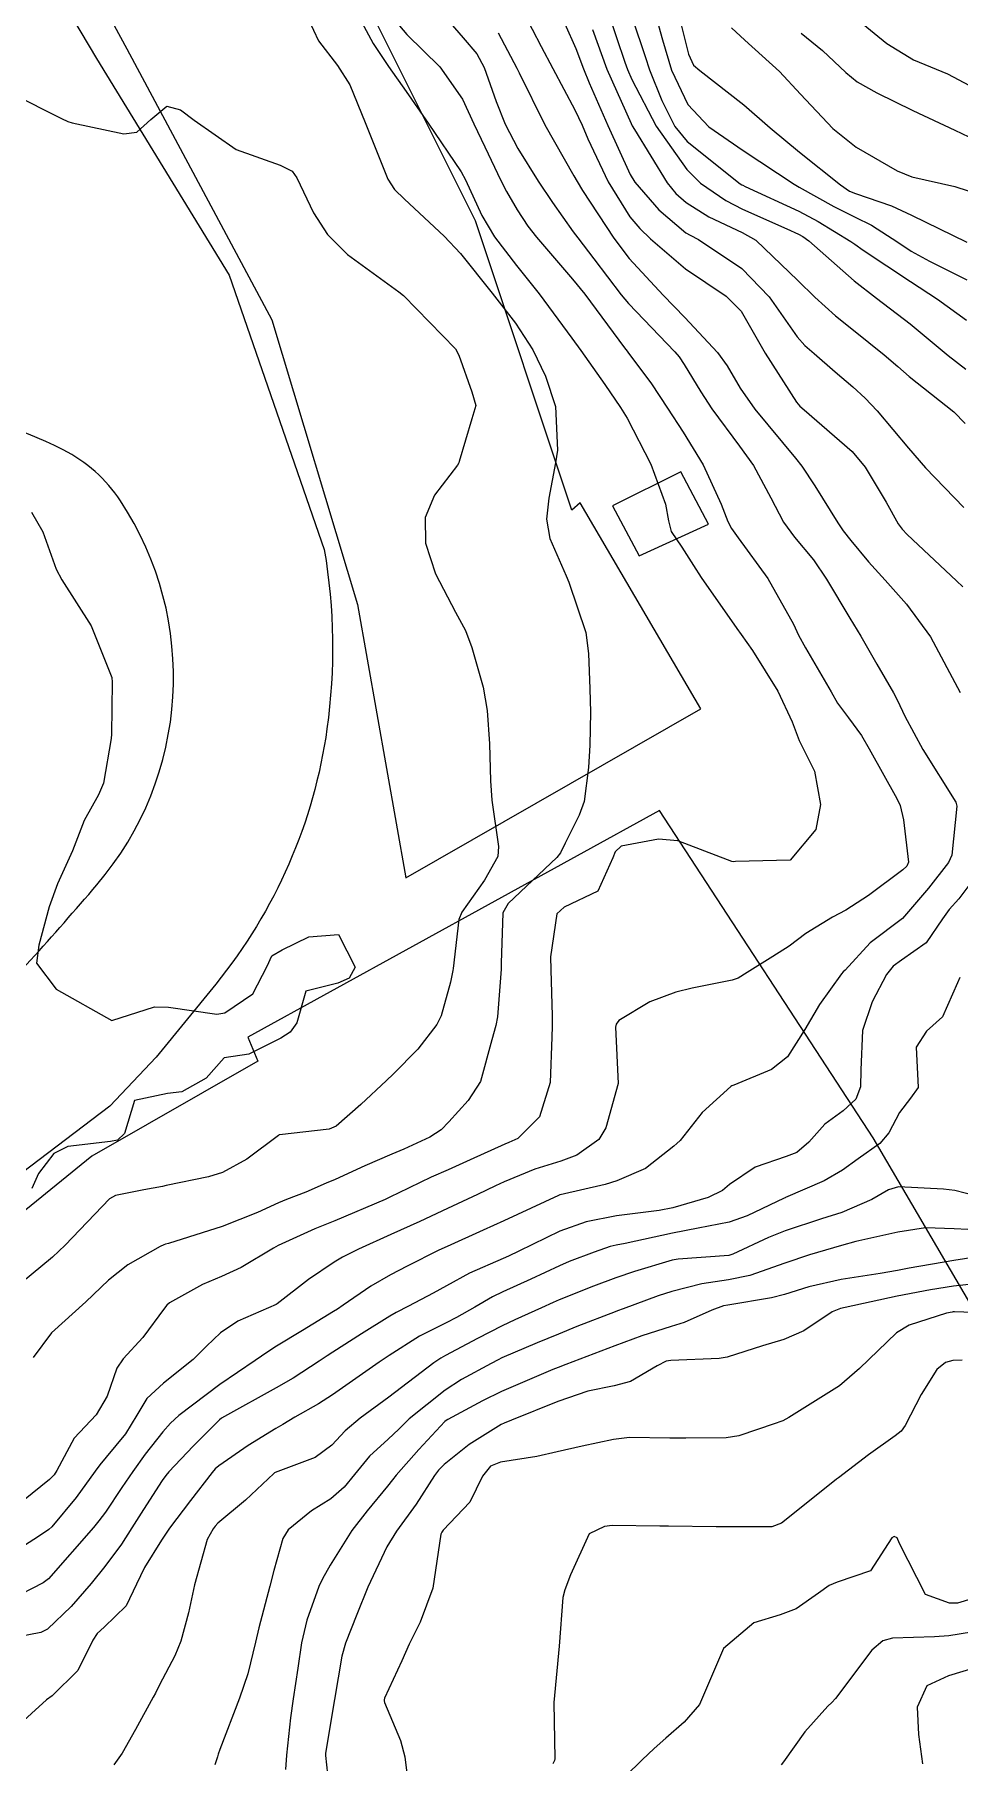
# Model space of a CAD drawing. Header units: metres. Extents: x 318500 to 325275, y 7408834 to 7428799.
# Drawn here: x 322657.6 to 322690.4, y 7421591.3 to 7421652.7 of the extents above; entities that cross this region are included whole.
import ezdxf

# ---------------------------------------------------------------- set-up
doc = ezdxf.new("R2010")
doc.units = ezdxf.units.M
doc.header["$MEASUREMENT"] = 0
for name, color, linetype in [('Curvas de Nivel 1m', 11, 'Continuous'), ('Curvas de Nivel 5m', 15, 'Continuous'), ('Edificações', 30, 'Continuous'), ('Vias Primárias', 230, 'Continuous')]:
    doc.layers.add(name, color=color, linetype=linetype)

msp = doc.modelspace()

# ---------------------------------------------------------------- linework, layer by layer
at = {"layer": 'Curvas de Nivel 1m', "flags": 128}
for points, elevation in [([(322671.96, 7421653.518), (322672.8, 7421652.555), (322673.281, 7421651.989), (322673.541, 7421651.499), (322673.977, 7421650.287), (322674.297, 7421649.487), (322674.747, 7421648.626), (322675.466, 7421647.469), (322675.972, 7421646.711), (322676.712, 7421645.668), (322676.874, 7421645.448), (322677.44, 7421644.702), (322678.414, 7421643.433), (322678.675, 7421643.125), (322680.32, 7421641.405), (322680.471, 7421641.226), (322680.646, 7421640.958), (322681.235, 7421639.99), (322681.625, 7421639.385), (322682.61, 7421638.059), (322683.104, 7421637.365), (322683.723, 7421636.218), (322684.171, 7421635.354), (322684.565, 7421634.819), (322685.235, 7421634.018), (322685.701, 7421633.333), (322686.529, 7421631.949), (322686.923, 7421631.314), (322687.494, 7421630.316), (322688.077, 7421629.296), (322688.22, 7421629.026), (322688.482, 7421628.465), (322689.117, 7421627.284), (322690.298, 7421625.416), (322690.332, 7421625.271), (322690.149, 7421623.537), (322690.031, 7421623.274), (322689.318, 7421622.364), (322688.406, 7421621.29), (322687.258, 7421620.426), (322686.362, 7421619.455), (322686.296, 7421619.386), (322686.239, 7421619.322), (322685.448, 7421618.228), (322684.931, 7421617.341), (322684.32, 7421616.377), (322683.751, 7421615.92), (322682.406, 7421615.369), (322682.342, 7421615.337), (322682.309, 7421615.318), (322681.286, 7421614.395), (322680.5, 7421613.397), (322680.383, 7421613.294), (322680.277, 7421613.199), (322679.274, 7421612.406), (322678.258, 7421611.967), (322677.847, 7421611.843), (322676.25, 7421611.474), (322676.234, 7421611.467), (322676.19, 7421611.451), (322674.241, 7421610.547), (322673.51, 7421610.214), (322672.231, 7421609.642), (322671.931, 7421609.504), (322670.807, 7421608.935), (322670.217, 7421608.632), (322669.521, 7421608.23), (322668.54, 7421607.555), (322668.338, 7421607.418), (322668.197, 7421607.332), (322667.097, 7421606.66), (322666.178, 7421606.098), (322665.861, 7421605.898), (322665.409, 7421605.591), (322664.161, 7421604.74), (322662.7, 7421603.632), (322662.412, 7421603.37), (322662.141, 7421603.062), (322661.513, 7421602.262), (322661.071, 7421601.65), (322660.686, 7421601.079), (322660.098, 7421600.211), (322659.864, 7421599.893), (322659.676, 7421599.666), (322658.071, 7421597.839), (322657.892, 7421597.693), (322656.686, 7421597.086)], 764), ([(322668.959, 7421653.558), (322669.605, 7421652.355), (322670.152, 7421651.54), (322670.777, 7421650.652), (322671.558, 7421649.522), (322672.734, 7421647.794), (322672.883, 7421647.508), (322673.462, 7421646.243), (322673.913, 7421645.492), (322674.695, 7421644.472), (322675.495, 7421643.468), (322676.657, 7421641.891), (322676.974, 7421641.447), (322677.835, 7421640.241), (322678.388, 7421639.432), (322678.624, 7421639.054), (322679.467, 7421637.417), (322679.988, 7421636), (322680.092, 7421635.407), (322680.186, 7421635.026), (322680.561, 7421634.464), (322680.974, 7421633.813), (322681.247, 7421633.39), (322682.523, 7421631.586), (322682.676, 7421631.368), (322683.071, 7421630.805), (322683.977, 7421629.355), (322684.479, 7421628.268), (322684.733, 7421627.606), (322684.862, 7421627.344), (322685.28, 7421626.515), (322685.49, 7421625.334), (322685.319, 7421624.444), (322684.41, 7421623.35), (322682.468, 7421623.311), (322682.409, 7421623.302), (322682.343, 7421623.305), (322682.19, 7421623.373), (322680.42, 7421624.039), (322679.734, 7421624.096), (322678.416, 7421623.853), (322678.192, 7421623.653), (322678.115, 7421623.433), (322677.587, 7421622.249), (322676.392, 7421621.687), (322676.127, 7421621.454), (322675.903, 7421619.921), (322675.908, 7421619.457), (322675.96, 7421617.832), (322675.955, 7421617.456), (322675.947, 7421617.076), (322675.894, 7421615.456), (322675.506, 7421614.247), (322674.738, 7421613.473), (322674.421, 7421613.334), (322674.277, 7421613.277), (322673.048, 7421612.718), (322672.263, 7421612.366), (322671.668, 7421612.1), (322670.492, 7421611.526), (322670.249, 7421611.41), (322670.025, 7421611.311), (322668.24, 7421610.553), (322667.539, 7421610.265), (322666.231, 7421609.669), (322666.069, 7421609.582), (322664.921, 7421608.898), (322664.214, 7421608.573), (322663.541, 7421608.289), (322662.376, 7421607.637), (322662.28, 7421607.558), (322662.197, 7421607.451), (322661.427, 7421606.402), (322660.726, 7421605.654), (322660.506, 7421605.317), (322660.157, 7421604.329), (322659.772, 7421603.666), (322658.987, 7421602.827), (322658.367, 7421601.686), (322658.275, 7421601.53), (322658.115, 7421601.36), (322657.191, 7421600.616)], 766), ([(322667.127, 7421653.585), (322667.668, 7421652.446), (322668.334, 7421651.567), (322668.78, 7421650.879), (322669.318, 7421649.552), (322669.695, 7421648.597), (322670.12, 7421647.539), (322670.362, 7421647.171), (322670.723, 7421646.829), (322672.127, 7421645.516), (322672.701, 7421644.901), (322673.829, 7421643.493), (322674.664, 7421642.42), (322675.279, 7421641.471), (322675.721, 7421640.544), (322676.078, 7421639.458), (322676.152, 7421637.912), (322676.075, 7421637.458), (322675.838, 7421636.205), (322675.759, 7421635.462), (322675.876, 7421634.773), (322676.453, 7421633.451), (322676.547, 7421633.232), (322677.151, 7421631.444), (322677.254, 7421630.697), (322677.295, 7421629.442), (322677.317, 7421628.606), (322677.302, 7421627.442), (322677.253, 7421626.647), (322677.096, 7421625.443), (322676.92, 7421624.957), (322676.418, 7421623.963), (322676.251, 7421623.614), (322676.126, 7421623.454), (322674.393, 7421621.816), (322674.212, 7421621.483), (322674.149, 7421619.698), (322674.144, 7421619.483), (322674.024, 7421617.795), (322673.96, 7421617.486), (322673.817, 7421616.98), (322673.414, 7421615.493), (322672.982, 7421614.817), (322672.288, 7421614.06), (322672.015, 7421613.782), (322671.618, 7421613.517), (322670.699, 7421613.099), (322670.271, 7421612.92), (322669.308, 7421612.501), (322668.257, 7421612.019), (322667.936, 7421611.882), (322667.213, 7421611.57), (322666.522, 7421611.302), (322666.246, 7421611.186), (322665.495, 7421610.844), (322664.237, 7421610.354), (322662.339, 7421609.746), (322662.231, 7421609.722), (322662.168, 7421609.703), (322662.037, 7421609.642), (322660.89, 7421608.983), (322660.212, 7421608.44), (322659.396, 7421607.672), (322658.183, 7421606.571), (322657.537, 7421605.699)], 767), ([(322674.927, 7421653.478), (322675.571, 7421652.242), (322675.979, 7421651.462), (322676.768, 7421649.992), (322677.026, 7421649.447), (322677.232, 7421648.966), (322677.95, 7421647.438), (322678.718, 7421646.197), (322679.073, 7421645.784), (322679.45, 7421645.419), (322680.694, 7421644.354), (322682.139, 7421643.378), (322682.672, 7421642.845), (322683.528, 7421641.361), (322684.633, 7421639.613), (322684.758, 7421639.475), (322684.907, 7421639.346), (322686.608, 7421637.87), (322687.077, 7421637.313), (322687.821, 7421636.061), (322688.244, 7421635.295), (322688.383, 7421635.108), (322688.566, 7421634.918), (322690.312, 7421633.272), (322690.547, 7421633.058)], 762), ([(322677.953, 7421653.439), (322678.538, 7421651.687), (322678.63, 7421651.432), (322678.785, 7421651.075), (322679.648, 7421649.417), (322680.737, 7421647.878), (322681.233, 7421647.392), (322682.125, 7421646.779), (322682.721, 7421646.47), (322684.299, 7421645.769), (322684.712, 7421645.578), (322684.861, 7421645.497), (322685.076, 7421645.345), (322686.689, 7421643.926), (322687.481, 7421643.308), (322688.667, 7421642.403), (322690.024, 7421641.276), (322690.645, 7421640.787)], 759), ([(322679.622, 7421653.418), (322679.873, 7421652.486), (322680.202, 7421651.409), (322680.772, 7421650.188), (322681.522, 7421649.389), (322682.748, 7421648.557), (322684.557, 7421647.352), (322684.729, 7421647.249), (322685.96, 7421646.569), (322686.719, 7421646.184), (322687.305, 7421645.901), (322688.238, 7421645.297), (322688.705, 7421644.983), (322689.362, 7421644.622), (322690.69, 7421643.965)], 757), ([(322674.042, 7421652.731), (322674.709, 7421651.481), (322674.787, 7421651.307), (322675.703, 7421649.466), (322676.733, 7421647.656), (322676.852, 7421647.449), (322677.043, 7421647.13), (322678.151, 7421645.436), (322678.699, 7421644.724), (322679.903, 7421643.412), (322680.668, 7421642.622), (322681.827, 7421641.382), (322682.174, 7421640.906), (322682.637, 7421640.116), (322683.157, 7421639.365), (322684.604, 7421637.629), (322684.829, 7421637.347), (322685.284, 7421636.645), (322686.103, 7421635.327), (322686.297, 7421635.054), (322686.564, 7421634.706), (322687.195, 7421633.949), (322687.78, 7421633.302), (322688.537, 7421632.444), (322689.391, 7421631.281), (322690.449, 7421629.312)], 763), ([(322676.406, 7421653.056), (322676.797, 7421652.176), (322677.077, 7421651.447), (322677.276, 7421650.952), (322677.933, 7421649.438), (322678.734, 7421647.701), (322678.893, 7421647.428), (322679.752, 7421646.446), (322680.712, 7421645.634), (322680.859, 7421645.545), (322681.153, 7421645.393), (322682.695, 7421644.366), (322683.666, 7421643.36), (322684.659, 7421641.937), (322684.932, 7421641.624), (322685.267, 7421641.341), (322686.014, 7421640.7), (322686.638, 7421640.159), (322687.08, 7421639.759), (322687.506, 7421639.307), (322688.61, 7421637.985), (322689.222, 7421637.284), (322690.579, 7421635.874)], 761), ([(322678.808, 7421653.231), (322679.258, 7421651.886), (322679.417, 7421651.421), (322679.858, 7421650.329), (322680.321, 7421649.407), (322680.752, 7421648.869), (322682.64, 7421647.371), (322682.696, 7421647.337), (322682.729, 7421647.317), (322682.818, 7421647.28), (322684.72, 7421646.397), (322685.407, 7421646.03), (322686.564, 7421645.322), (322686.709, 7421645.222), (322687.004, 7421645.017), (322688.689, 7421643.904), (322689.639, 7421643.28), (322690.669, 7421642.532)], 758), ([(322680.515, 7421653.112), (322680.796, 7421651.976), (322680.975, 7421651.58), (322681.2, 7421651.394), (322682.772, 7421650.17), (322683.702, 7421649.361), (322684.747, 7421648.492), (322686.199, 7421647.328), (322686.518, 7421647.113), (322686.727, 7421647.025), (322688.005, 7421646.583), (322688.72, 7421646.253), (322690.682, 7421645.299)], 756), ([(322684.804, 7421652.724), (322685.563, 7421652.104), (322686.392, 7421651.326), (322686.785, 7421650.993), (322687.486, 7421650.603), (322688.77, 7421649.969), (322690.261, 7421649.275), (322690.757, 7421649.04)], 754), ([(322686.809, 7421653.187), (322687.844, 7421652.347), (322688.795, 7421651.771), (322689.993, 7421651.278), (322690.784, 7421650.857)], 753), ([(322656.773, 7421650.577), (322658.543, 7421649.693), (322658.758, 7421649.586), (322658.913, 7421649.533), (322660.752, 7421649.145), (322661.216, 7421649.2), (322661.713, 7421649.656), (322662.283, 7421650.131), (322662.765, 7421649.991), (322663.243, 7421649.633), (322664.745, 7421648.594), (322666.301, 7421648.03), (322666.733, 7421647.816), (322666.889, 7421647.588), (322667.484, 7421646.345), (322667.988, 7421645.571), (322668.699, 7421644.856), (322670.517, 7421643.532), (322670.678, 7421643.399), (322672.53, 7421641.511), (322672.648, 7421641.287), (322673.113, 7421639.981), (322673.253, 7421639.501), (322673.105, 7421639.021), (322672.662, 7421637.509), (322672.648, 7421637.46), (322672.598, 7421637.386), (322671.786, 7421636.313), (322671.451, 7421635.521), (322671.467, 7421634.615), (322671.815, 7421633.517), (322672.53, 7421632.16), (322672.886, 7421631.505), (322673.109, 7421630.903), (322673.51, 7421629.495), (322673.658, 7421628.669), (322673.74, 7421627.491), (322673.772, 7421626.168), (322673.817, 7421625.489), (322674.055, 7421623.845), (322674.035, 7421623.486), (322673.558, 7421622.649), (322672.748, 7421621.505), (322672.643, 7421621.25), (322672.447, 7421619.509), (322672.434, 7421619.434), (322672.353, 7421619.026), (322672.021, 7421617.827), (322671.867, 7421617.515), (322671.193, 7421616.65), (322670.312, 7421615.753), (322670.078, 7421615.533), (322669.166, 7421614.678), (322668.285, 7421613.912), (322668.042, 7421613.804), (322666.28, 7421613.606), (322666.263, 7421613.598), (322666.241, 7421613.581), (322665.124, 7421612.741), (322664.26, 7421612.266), (322663.758, 7421612.117), (322662.252, 7421611.8), (322662.121, 7421611.772), (322661.457, 7421611.648), (322660.452, 7421611.454), (322660.247, 7421611.334), (322658.667, 7421609.683), (322658.224, 7421609.264), (322656.351, 7421607.718)], 768), ([(322657.469, 7421635.707), (322657.872, 7421635.01), (322658.351, 7421633.693), (322658.544, 7421633.305), (322659.595, 7421631.679), (322660.32, 7421629.845), (322660.34, 7421629.672), (322660.312, 7421627.831), (322660.304, 7421627.672), (322660.033, 7421626.088), (322659.85, 7421625.676), (322659.343, 7421624.759), (322658.932, 7421623.682), (322658.398, 7421622.521), (322658.096, 7421621.694), (322657.737, 7421620.332), (322657.647, 7421619.701), (322658.346, 7421618.779), (322660.33, 7421617.66), (322661.838, 7421618.145), (322662.337, 7421618.132), (322664.059, 7421617.889), (322664.335, 7421617.938), (322665.328, 7421618.612), (322665.839, 7421619.595), (322666.002, 7421619.957), (322666.369, 7421620.174), (322667.324, 7421620.628), (322668.377, 7421620.721), (322668.961, 7421619.551), (322668.748, 7421619.16), (322668.351, 7421618.988), (322667.215, 7421618.709), (322666.894, 7421617.574), (322666.659, 7421617.244), (322666.325, 7421617.031), (322665.184, 7421616.463), (322664.317, 7421616.34), (322663.669, 7421615.62), (322662.808, 7421615.127), (322662.301, 7421615.072), (322661.13, 7421614.819), (322660.775, 7421613.655), (322660.524, 7421613.409), (322660.276, 7421613.367), (322658.766, 7421613.189), (322658.269, 7421612.941), (322657.721, 7421612.235), (322657.483, 7421611.702)], 769), ([(322691.361, 7421623.256), (322690.397, 7421621.985), (322690.058, 7421621.609), (322689.826, 7421621.276), (322689.237, 7421620.422), (322688.368, 7421619.803), (322688.063, 7421619.596), (322687.834, 7421619.298), (322687.326, 7421618.325), (322686.979, 7421617.31), (322686.92, 7421615.915), (322686.91, 7421615.311), (322686.747, 7421614.87), (322686.297, 7421614.455), (322685.641, 7421613.979), (322685.072, 7421613.338), (322684.644, 7421612.975), (322684.272, 7421612.832), (322683.168, 7421612.46), (322682.257, 7421611.836), (322682.006, 7421611.621), (322681.496, 7421611.381), (322680.246, 7421611.017), (322679.76, 7421610.922), (322678.243, 7421610.723), (322677.166, 7421610.515), (322676.237, 7421610.179), (322674.778, 7421609.472), (322674.411, 7421609.293), (322674.226, 7421609.212), (322673.024, 7421608.686), (322672.211, 7421608.244), (322671.738, 7421607.976), (322670.863, 7421607.52), (322670.425, 7421607.298), (322670.195, 7421607.166), (322669.189, 7421606.54), (322668.175, 7421605.886), (322667.977, 7421605.758), (322667.686, 7421605.565), (322666.769, 7421604.969), (322666.16, 7421604.622), (322664.328, 7421603.607), (322664.216, 7421603.542), (322664.148, 7421603.483), (322663.209, 7421602.548), (322662.346, 7421601.637), (322662.243, 7421601.513), (322662.115, 7421601.333), (322661.45, 7421600.297), (322661.038, 7421599.651), (322660.664, 7421599.074), (322660.076, 7421598.281), (322659.588, 7421597.667), (322658.881, 7421596.854), (322658.045, 7421596.054), (322657.801, 7421595.936), (322656.644, 7421595.711)], 763), ([(322690.435, 7421619.193), (322690.356, 7421619.003), (322689.823, 7421617.79), (322689.253, 7421617.281), (322688.891, 7421616.718), (322688.962, 7421615.283), (322688.686, 7421614.905), (322688.297, 7421614.395), (322687.91, 7421613.671), (322687.596, 7421613.3), (322686.832, 7421612.751), (322686.265, 7421612.35), (322685.622, 7421611.968), (322684.25, 7421611.378), (322684.229, 7421611.372), (322684.197, 7421611.351), (322682.881, 7421610.726), (322682.241, 7421610.501), (322681.144, 7421610.291), (322680.237, 7421610.108), (322678.549, 7421609.741), (322678.233, 7421609.689), (322678.022, 7421609.642), (322677.45, 7421609.438), (322676.57, 7421609.101), (322676.223, 7421608.952), (322675.201, 7421608.479), (322674.208, 7421608.027), (322673.841, 7421607.848), (322673.22, 7421607.49), (322672.568, 7421607.123), (322672.191, 7421606.932), (322671.247, 7421606.451), (322670.174, 7421605.773), (322670.026, 7421605.678), (322669.818, 7421605.535), (322668.158, 7421604.368), (322667.666, 7421604.053), (322666.824, 7421603.573), (322666.4, 7421603.324), (322666.144, 7421603.176), (322665.162, 7421602.567), (322664.124, 7421601.852), (322663.994, 7421601.74), (322663.883, 7421601.614), (322663.114, 7421600.615), (322662.372, 7421599.636), (322662.086, 7421599.209), (322661.487, 7421598.235), (322661.198, 7421597.649), (322660.831, 7421596.88), (322660.047, 7421596.119), (322659.805, 7421595.902), (322659.655, 7421595.666), (322659.115, 7421594.582), (322658.206, 7421593.687), (322658.008, 7421593.537), (322655.99, 7421591.72)], 762), ([(322691.725, 7421611.248), (322690.255, 7421611.628), (322689.857, 7421611.673), (322688.257, 7421611.759), (322687.906, 7421611.645), (322687.313, 7421611.304), (322686.245, 7421610.849), (322685.528, 7421610.616), (322684.238, 7421610.199), (322683.637, 7421609.955), (322682.379, 7421609.369), (322682.271, 7421609.328), (322682.229, 7421609.317), (322680.439, 7421609.185), (322680.226, 7421609.15), (322678.885, 7421608.755), (322678.216, 7421608.526), (322677.425, 7421608.225), (322676.204, 7421607.743), (322676.001, 7421607.655), (322675.578, 7421607.459), (322674.635, 7421607.031), (322674.19, 7421606.826), (322673.304, 7421606.368), (322672.174, 7421605.764), (322672.003, 7421605.672), (322671.762, 7421605.506), (322670.158, 7421604.293), (322669.141, 7421603.545), (322668.607, 7421603.089), (322668.135, 7421602.584), (322667.544, 7421602.151), (322666.12, 7421601.609), (322666.101, 7421601.599), (322666.077, 7421601.581), (322665.075, 7421600.626), (322664.093, 7421599.815), (322663.994, 7421599.709), (322663.92, 7421599.613), (322663.708, 7421599.237), (322663.26, 7421597.622), (322663.044, 7421596.636), (322662.778, 7421595.629), (322662.559, 7421595.105), (322662.016, 7421594.073), (322661.871, 7421593.782), (322661.795, 7421593.642), (322661.16, 7421592.487), (322660.688, 7421591.653), (322660.401, 7421591.238)], 761), ([(322690.984, 7421609.259), (322690.228, 7421609.145), (322688.641, 7421608.869), (322688.222, 7421608.787), (322687.605, 7421608.683), (322686.217, 7421608.467), (322685.08, 7421608.204), (322684.209, 7421607.935), (322683.747, 7421607.814), (322682.203, 7421607.559), (322682.042, 7421607.532), (322681.631, 7421607.379), (322680.65, 7421606.936), (322680.191, 7421606.795), (322679.139, 7421606.463), (322678.18, 7421606.106), (322677.685, 7421605.92), (322676.445, 7421605.446), (322676.169, 7421605.342), (322675.982, 7421605.267), (322674.16, 7421604.492), (322673.483, 7421604.16), (322672.259, 7421603.499), (322672.192, 7421603.456), (322672.149, 7421603.42), (322671.221, 7421602.426), (322670.421, 7421601.525), (322670.286, 7421601.359), (322670.114, 7421601.129), (322669.389, 7421600.253), (322668.852, 7421599.549), (322668.078, 7421598.318), (322667.803, 7421597.833), (322667.676, 7421597.564), (322667.244, 7421596.376), (322667.055, 7421595.57), (322666.928, 7421594.669), (322666.768, 7421593.572), (322666.673, 7421592.904), (322666.532, 7421591.575), (322666.488, 7421591.069)], 759), ([(322691.308, 7421608.346), (322690.214, 7421608.227), (322689.395, 7421608.095), (322688.209, 7421607.878), (322686.361, 7421607.476), (322686.202, 7421607.438), (322685.907, 7421607.324), (322684.891, 7421606.638), (322684.185, 7421606.339), (322683.426, 7421606.113), (322682.175, 7421605.708), (322681.89, 7421605.658), (322680.173, 7421605.593), (322680.013, 7421605.562), (322679.686, 7421605.405), (322678.739, 7421604.839), (322678.163, 7421604.696), (322677.231, 7421604.504), (322676.157, 7421604.135), (322674.511, 7421603.475), (322674.258, 7421603.369), (322674.148, 7421603.315), (322673.015, 7421602.613), (322672.126, 7421601.894), (322671.928, 7421601.697), (322671.783, 7421601.505), (322671.128, 7421600.491), (322670.432, 7421599.525), (322670.084, 7421598.98), (322669.411, 7421597.54), (322669.024, 7421596.577), (322668.62, 7421595.551), (322668.49, 7421595.096), (322668.231, 7421593.557), (322667.996, 7421592.142), (322667.914, 7421591.638), (322667.915, 7421591.561), (322667.98, 7421590.903)], 758), ([(322692.211, 7421607.25), (322690.252, 7421607.321), (322690.201, 7421607.315), (322690.16, 7421607.311), (322689.966, 7421607.272), (322688.634, 7421606.848), (322688.193, 7421606.578), (322686.87, 7421605.31), (322686.164, 7421604.689), (322684.367, 7421603.562), (322684.151, 7421603.454), (322684.076, 7421603.426), (322683.877, 7421603.353), (322682.588, 7421602.921), (322682.142, 7421602.845), (322680.703, 7421602.83), (322680.142, 7421602.837), (322678.703, 7421602.853), (322678.141, 7421602.787), (322677.023, 7421602.551), (322676.133, 7421602.346), (322675.414, 7421602.177), (322674.128, 7421601.98), (322673.775, 7421601.834), (322673.487, 7421601.486), (322673.038, 7421600.559), (322672.091, 7421599.566), (322672.062, 7421599.529), (322672.042, 7421599.501), (322672.01, 7421599.422), (322671.719, 7421597.505), (322671.268, 7421596.296), (322670.881, 7421595.517), (322670.62, 7421594.932), (322670.011, 7421593.605), (322669.994, 7421593.546), (322669.991, 7421593.53), (322669.991, 7421593.512), (322670.009, 7421593.452), (322670.576, 7421592.101), (322670.728, 7421591.519), (322670.841, 7421590.653)], 757), ([(322690.521, 7421605.603), (322690.183, 7421605.592), (322689.933, 7421605.522), (322689.615, 7421605.276), (322689.06, 7421604.388), (322688.5, 7421603.287), (322688.354, 7421603.081), (322688.144, 7421602.916), (322687.194, 7421602.244), (322686.122, 7421601.427), (322686.06, 7421601.382), (322685.987, 7421601.322), (322684.105, 7421599.817), (322683.76, 7421599.689), (322682.095, 7421599.684), (322681.783, 7421599.686), (322680.095, 7421599.714), (322679.783, 7421599.714), (322678.095, 7421599.735), (322677.816, 7421599.702), (322677.28, 7421599.432), (322676.615, 7421597.981), (322676.41, 7421597.445), (322676.342, 7421597.17), (322676.204, 7421595.448), (322676.02, 7421593.45), (322676.058, 7421591.449), (322676.047, 7421591.391), (322675.987, 7421591.274)], 756), ([(322691.285, 7421596.018), (322690.048, 7421595.81), (322689.541, 7421595.782), (322688.047, 7421595.73), (322687.701, 7421595.639), (322687.311, 7421595.301), (322686.023, 7421593.593), (322685.891, 7421593.451), (322685.752, 7421593.323), (322684.928, 7421592.409), (322684.179, 7421591.338), (322684.088, 7421591.24)], 754), ([(322691.683, 7421594.892), (322690.031, 7421594.397), (322689.262, 7421594.043), (322688.926, 7421593.281), (322688.969, 7421592.312), (322689.11, 7421591.273)], 753)]:
    msp.add_lwpolyline(points, dxfattribs=dict(at, elevation=elevation))
at = {"layer": 'Curvas de Nivel 5m', "flags": 128}
for points, elevation in [([(322670.406, 7421653.136), (322670.801, 7421652.669), (322671.966, 7421651.518), (322672.773, 7421650.371), (322673.183, 7421649.504), (322673.567, 7421648.678), (322674.142, 7421647.489), (322674.338, 7421647.098), (322674.72, 7421646.45), (322675.101, 7421645.861), (322675.399, 7421645.47), (322676.688, 7421643.98), (322677.117, 7421643.446), (322678.532, 7421641.551), (322678.619, 7421641.43), (322678.65, 7421641.389), (322679.484, 7421640.263), (322680.058, 7421639.409), (322680.617, 7421638.549), (322681.318, 7421637.389), (322681.96, 7421635.999), (322682.201, 7421635.376), (322682.324, 7421635.13), (322682.564, 7421634.801), (322683.613, 7421633.359), (322684.526, 7421631.733), (322684.706, 7421631.347), (322684.957, 7421630.9), (322685.864, 7421629.329), (322686.095, 7421628.935), (322686.481, 7421628.408), (322686.944, 7421627.782), (322687.212, 7421627.309), (322688.197, 7421625.541), (322688.313, 7421625.292), (322688.432, 7421624.783), (322688.608, 7421623.288), (322688.549, 7421623.148), (322688.407, 7421623.011), (322687.192, 7421622.102), (322686.393, 7421621.582), (322685.911, 7421621.327), (322684.969, 7421620.754), (322684.374, 7421620.296), (322683.792, 7421619.933), (322682.882, 7421619.365), (322682.56, 7421619.165), (322682.356, 7421619.095), (322680.935, 7421618.807), (322680.349, 7421618.674), (322679.433, 7421618.325), (322678.333, 7421617.658), (322678.229, 7421617.534), (322678.215, 7421617.431), (322678.31, 7421615.43), (322677.864, 7421613.856), (322677.612, 7421613.437), (322676.837, 7421612.878), (322676.268, 7421612.67), (322675.348, 7421612.38), (322674.257, 7421611.937), (322673.946, 7421611.794), (322673.307, 7421611.489), (322672.595, 7421611.148), (322672.245, 7421610.985), (322671.256, 7421610.531), (322670.235, 7421610.065), (322669.081, 7421609.547), (322668.521, 7421609.26), (322668.223, 7421609.083), (322667.31, 7421608.472), (322666.2, 7421607.6), (322666.161, 7421607.581), (322664.805, 7421606.987), (322664.184, 7421606.568), (322663.691, 7421606.104), (322663.218, 7421605.624), (322662.161, 7421604.783), (322661.562, 7421604.24), (322661.213, 7421603.649), (322660.808, 7421602.985), (322660.127, 7421602.157), (322659.897, 7421601.89), (322659.732, 7421601.666), (322659.055, 7421600.726), (322658.193, 7421599.688), (322658.089, 7421599.591), (322657.752, 7421599.36), (322656.076, 7421598.286)], 765), ([(322677.398, 7421652.85), (322677.904, 7421651.439), (322678.761, 7421649.51), (322678.803, 7421649.429), (322678.885, 7421649.302), (322680.046, 7421647.41), (322680.351, 7421647.03), (322680.723, 7421646.711), (322681.524, 7421646.194), (322682.713, 7421645.637), (322683.192, 7421645.365), (322684.689, 7421643.941), (322685.291, 7421643.341), (322686.023, 7421642.682), (322686.663, 7421642.171), (322687.755, 7421641.303), (322688.232, 7421640.883), (322688.642, 7421640.524), (322690.218, 7421639.274), (322690.624, 7421638.864)], 760), ([(322682.332, 7421652.903), (322682.801, 7421652.476), (322684.03, 7421651.358), (322684.778, 7421650.553), (322685.927, 7421649.332), (322686.75, 7421648.674), (322688.206, 7421647.83), (322688.735, 7421647.622), (322690.253, 7421647.275), (322690.729, 7421647.123)], 755), ([(322691.206, 7421610.222), (322690.24, 7421610.27), (322689.222, 7421610.299), (322688.239, 7421610.149), (322686.743, 7421609.82), (322686.234, 7421609.674), (322685.101, 7421609.337), (322684.226, 7421609.052), (322682.974, 7421608.607), (322682.216, 7421608.455), (322681.28, 7421608.318), (322680.21, 7421608.045), (322679.73, 7421607.884), (322678.476, 7421607.426), (322678.277, 7421607.35), (322678.198, 7421607.32), (322676.835, 7421606.795), (322676.186, 7421606.53), (322675.431, 7421606.212), (322674.173, 7421605.682), (322674.038, 7421605.615), (322673.794, 7421605.484), (322672.745, 7421604.913), (322672.16, 7421604.538), (322670.885, 7421603.519), (322670.513, 7421603.156), (322670.139, 7421602.798), (322669.48, 7421602.189), (322668.94, 7421601.548), (322668.576, 7421601.091), (322668.107, 7421600.681), (322667.418, 7421600.249), (322666.581, 7421599.575), (322666.395, 7421599.268), (322666.076, 7421598.133), (322665.934, 7421597.582), (322665.542, 7421596.093), (322665.431, 7421595.589), (322665.154, 7421594.462), (322664.859, 7421593.597), (322664.163, 7421591.779), (322664.106, 7421591.608), (322664.08, 7421591.517), (322663.984, 7421591.231)], 760), ([(322691.247, 7421597.252), (322690.352, 7421596.98), (322690.065, 7421596.97), (322689.22, 7421597.278), (322688.291, 7421599.094), (322688.215, 7421599.289), (322688.101, 7421599.344), (322688.017, 7421599.291), (322687.263, 7421598.122), (322686.076, 7421597.719), (322685.794, 7421597.603), (322685.412, 7421597.327), (322684.624, 7421596.771), (322684.058, 7421596.56), (322683.127, 7421596.281), (322682.04, 7421595.37), (322681.19, 7421593.382), (322680.653, 7421592.748), (322680.002, 7421592.177), (322679.587, 7421591.813), (322679.153, 7421591.408), (322678.566, 7421590.829)], 755)]:
    msp.add_lwpolyline(points, dxfattribs=dict(at, elevation=elevation))
at = {"layer": 'Edificações'}
for points in [[(322670.77, 7421622.731), (322681.238, 7421628.723), (322676.956, 7421636.046), (322676.663, 7421635.786), (322673.237, 7421646.058), (322668.76, 7421655.012), (322670.283, 7421656.059), (322667.237, 7421661.679), (322667.998, 7421662.25), (322665.429, 7421667.195), (322661.238, 7421674.628), (322660.286, 7421673.867), (322658.193, 7421677.672), (322650.002, 7421672.153), (322660.856, 7421652.163), (322666.003, 7421642.536), (322669.053, 7421632.436)], [(322680.524, 7421637.139), (322678.106, 7421635.931), (322679.05, 7421634.156), (322681.506, 7421635.289)]]:
    msp.add_lwpolyline(points, close=True, dxfattribs=at)
msp.add_lwpolyline([(322697.765, 7421588.013), (322711.251, 7421595.596), (322709.097, 7421600.282), (322702.26, 7421600.937), (322696.36, 7421598.971), (322694.486, 7421602.435), (322695.517, 7421602.715), (322692.888, 7421607.034), (322691.483, 7421606.472), (322687.36, 7421613.5), (322679.77, 7421625.119), (322665.16, 7421617.069), (322665.515, 7421616.22), (322659.615, 7421612.85), (322655.11, 7421609.192)], dxfattribs=at)
at = {"layer": 'Vias Primárias'}
for points in [[(323715.644, 7420145.548, 0), (323709.04, 7420132.939)], [(323831.088, 7420001.787, 0), (323833.844, 7420008.443, 0.220888)], [(322650.716, 7421667.054), (322659.777, 7421651.821), (322664.496, 7421644.121), (322667.868, 7421634.385, -0.076734), (322667.964, 7421628.022, -0.137319), (322664.013, 7421618.956), (322661.894, 7421616.357), (322660.257, 7421614.624), (322654.286, 7421610.1), (322650.236, 7421606.807), (322649.466, 7421605.941), (322645.71, 7421599.106), (322641.953, 7421590.238, 0.113552), (322641.342, 7421587.33), (322641.438, 7421582.252), (322641.629, 7421574.873), (322641.917, 7421572.478), (322642.396, 7421570.849), (322643.45, 7421566.335), (322643.642, 7421563.939), (322643.354, 7421559.706), (322642.779, 7421554.819), (322641.82, 7421549.549), (322641.062, 7421545.785)], [(322655.007, 7421617.216, 0.01554), (322659.794, 7421622.479, 0.334514), (322660.632, 7421636.114, 0.130517), (322658.596, 7421637.925, 0.087189), (322653.451, 7421639.48)]]:
    msp.add_lwpolyline(points, format="xyb", dxfattribs=at)

doc.saveas('drawing.dxf')
